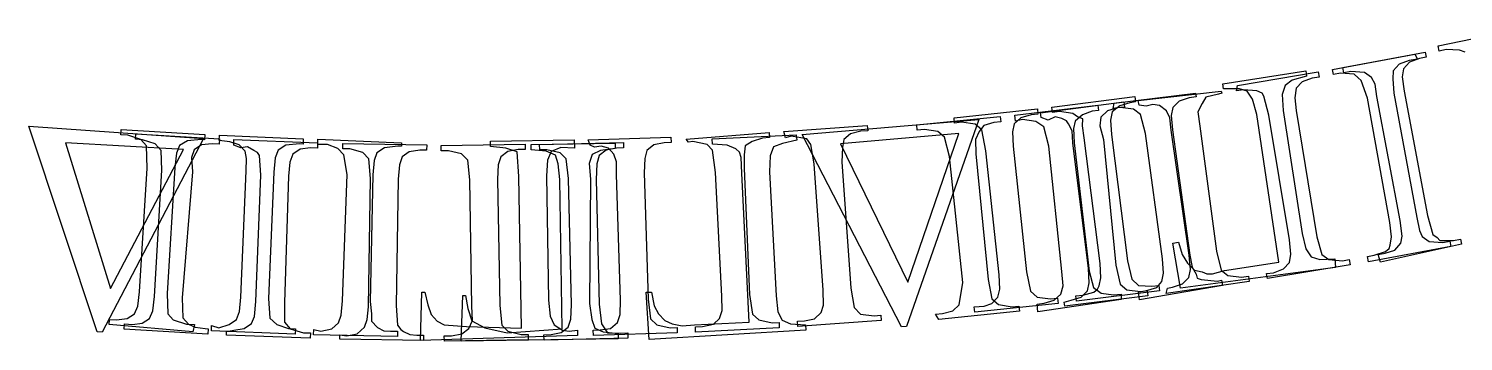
# Model space of a CAD drawing. Header units: millimetres. Extents: x -330 to 330, y -330 to 331.
# Drawn here: x -28.1 to 64.4, y -330 to -309.8 of the extents above; entities that cross this region are included whole.
import ezdxf

# ---------------------------------------------------------------- set-up
doc = ezdxf.new("R2010")
doc.units = ezdxf.units.MM
for name, color, linetype in [('Layer 1', 7, 'Continuous'), ('Layer 1 (2)', 7, 'Continuous'), ('Layer 1 (3)', 7, 'Continuous')]:
    doc.layers.add(name, color=color, linetype=linetype)

msp = doc.modelspace()

# ---------------------------------------------------------------- linework, layer by layer
at = {"layer": 'Layer 1'}
for p, q in [((55.953, -312.4315, -90), (61.266, -311.4433, -90)), ((61.266, -311.4433, -90), (61.421, -311.7817, -90)), ((49.827, -313.4758, -90), (55.024, -312.5945, -90)), ((55.024, -312.5945, -90), (55.08, -312.9339, -90)), ((56.015, -312.7699, -90), (55.953, -312.4315, -90)), ((56.463, -312.6866, -90), (56.015, -312.7699, -90)), ((57.336, -312.7511, -90), (56.463, -312.6866, -90)), ((59.857, -312.5188, -90), (59.840625, -313.0479, -90)), ((60.247125, -312.098525, -90), (59.857, -312.5188, -90)), ((60.89, -311.8632, -90), (60.247125, -312.098525, -90)), ((61.421, -311.7817, -90), (60.89, -311.8632, -90)), ((49.748, -313.8153, -90), (49.827, -313.4758, -90)), ((53.992375, -313.229212, -90), (53.594, -313.6414, -90)), ((54.639, -313.0067, -90), (53.992375, -313.229212, -90)), ((55.08, -312.9339, -90), (54.639, -313.0067, -90)), ((57.61225, -312.974363, -90), (57.336, -312.7511, -90)), ((57.794, -313.1395, -90), (57.61225, -312.974363, -90)), ((58.196, -314.2947, -90), (57.794, -313.1395, -90)), ((59.840625, -313.0479, -90), (59.9, -313.9679, -90)), ((37.121, -315.2271, -90), (42.484, -314.5191, -90)), ((42.484, -314.5191, -90), (42.526, -314.8606, -90)), ((43.422, -314.436, -90), (48.77, -313.8327, -90)), ((43.471, -314.7336, -90), (43.422, -314.436, -90)), ((47.780875, -314.23255, -90), (47.539, -314.6368, -90)), ((48.592, -314.023, -90), (47.780875, -314.23255, -90)), ((48.819, -313.9589, -90), (48.592, -314.023, -90)), ((48.77, -313.8327, -90), (48.819, -313.9589, -90)), ((50.198, -313.7409, -90), (49.748, -313.8153, -90)), ((51.069, -313.8232, -90), (50.198, -313.7409, -90)), ((51.406625, -313.964213, -90), (51.069, -313.8232, -90)), ((51.52, -314.1542, -90), (51.406625, -313.964213, -90)), ((51.845, -315.3824, -90), (51.52, -314.1542, -90)), ((53.594, -313.6414, -90), (53.51125, -314.25735, -90)), ((53.51125, -314.25735, -90), (53.607, -315.0914, -90)), ((59.634, -322.30547, -90), (58.196, -314.2947, -90)), ((59.9, -313.9679, -90), (61.389, -321.97898, -90)), ((37.163, -315.5282, -90), (37.121, -315.2271, -90)), ((41.428, -315.112125, -90), (41.013, -315.5083, -90)), ((42.083, -314.9159, -90), (41.428, -315.112125, -90)), ((42.526, -314.8606, -90), (42.083, -314.9159, -90)), ((43.922, -314.8064, -90), (43.471, -314.7336, -90)), ((44.36075, -314.6981, -90), (43.922, -314.8064, -90)), ((44.792, -314.768, -90), (44.36075, -314.6981, -90)), ((45.236, -315.1078, -90), (44.792, -314.768, -90)), ((45.4615, -315.559675, -90), (45.236, -315.1078, -90)), ((47.539, -314.6368, -90), (47.264125, -315.162475, -90)), ((47.264125, -315.162475, -90), (47.383, -316.0864, -90)), ((53.174, -323.42175, -90), (51.845, -315.3824, -90)), ((53.607, -315.0914, -90), (54.936, -323.22807, -90)), ((21.75, -316.6288, -90), (33.132, -315.6732, -90)), ((33.132, -315.6732, -90), (28.475, -329.006565, -90)), ((37.615, -315.698, -90), (37.163, -315.5282, -90)), ((38.053875, -315.501688, -90), (37.615, -315.698, -90)), ((38.483, -315.5888, -90), (38.053875, -315.501688, -90)), ((38.787, -315.740613, -90), (38.483, -315.5888, -90)), ((38.92, -315.9375, -90), (38.787, -315.740613, -90)), ((39.1495, -316.392363, -90), (38.92, -315.9375, -90)), ((39.196, -317.1779, -90), (39.1495, -316.392363, -90)), ((41.013, -315.5083, -90), (40.93575, -316.073037, -90)), ((40.93575, -316.073037, -90), (41.178, -316.9572, -90)), ((45.537, -316.3426, -90), (45.4615, -315.559675, -90)), ((46.704, -324.40679, -90), (45.537, -316.3426, -90)), ((47.383, -316.0864, -90), (48.472, -324.15067, -90)), ((-21.253, -316.9418, -90), (-21.233, -316.5982, -90)), ((-20.798, -316.968, -90), (-21.253, -316.9418, -90)), ((-21.233, -316.5982, -90), (-15.838, -316.9119, -90)), ((-19.966, -317.2403, -90), (-20.798, -316.968, -90)), ((-19.599, -317.6623, -90), (-19.966, -317.2403, -90)), ((-16.98325, -317.304225, -90), (-17.463, -317.6189, -90)), ((-16.304, -317.2297, -90), (-16.98325, -317.304225, -90)), ((-15.858, -317.2556, -90), (-16.304, -317.2297, -90)), ((-15.838, -316.9119, -90), (-15.858, -317.2556, -90)), ((-14.911, -317.3252, -90), (-14.898, -316.9575, -90)), ((-14.898, -316.9575, -90), (-9.497, -317.1646, -90)), ((-9.497, -317.1646, -90), (-9.511, -317.5086, -90)), ((4.268, -317.2739, -90), (9.681, -317.1861, -90)), ((4.274, -317.6179, -90), (4.268, -317.2739, -90)), ((9.681, -317.1861, -90), (9.686, -317.5303, -90)), ((28.16, -329.033023, -90), (21.75, -316.6288, -90)), ((31.845, -316.5664, -90), (24.21, -317.2289, -90)), ((24.21, -317.2289, -90), (28.568, -326.14192, -90)), ((28.568, -326.14192, -90), (31.845, -316.5664, -90)), ((40.202, -325.26377, -90), (39.196, -317.1779, -90)), ((41.178, -316.9572, -90), (41.975, -325.04338, -90)), ((-19.552, -318.932, -90), (-19.599, -317.6623, -90)), ((-17.463, -317.6189, -90), (-17.63325, -318.1151, -90)), ((-17.63325, -318.1151, -90), (-17.559, -319.0358, -90)), ((-14.456, -317.4972, -90), (-14.911, -317.3252, -90)), ((-14.023125, -317.425762, -90), (-14.456, -317.4972, -90)), ((-13.618, -317.6718, -90), (-14.023125, -317.425762, -90)), ((-13.37875, -317.79205, -90), (-13.618, -317.6718, -90)), ((-13.243, -317.9891, -90), (-13.37875, -317.79205, -90)), ((-13.171, -319.2577, -90), (-13.243, -317.9891, -90)), ((-11.108, -317.9033, -90), (-11.295, -318.415075, -90)), ((-10.634875, -317.579375, -90), (-11.108, -317.9033, -90)), ((-9.957, -317.4914, -90), (-10.634875, -317.579375, -90)), ((-9.511, -317.5086, -90), (-9.957, -317.4914, -90)), ((5.23575, -317.714063, -90), (4.274, -317.6179, -90)), ((5.83, -317.966, -90), (5.23575, -317.714063, -90)), ((6.021375, -318.52475, -90), (5.83, -317.966, -90)), ((8.195, -317.9266, -90), (8.017, -318.4932, -90)), ((8.75225, -317.671712, -90), (8.195, -317.9266, -90)), ((9.686, -317.5303, -90), (8.75225, -317.671712, -90)), ((-20.025, -327.06664, -90), (-19.552, -318.932, -90)), ((-17.559, -319.0358, -90), (-18.242, -327.17036, -90)), ((-11.295, -318.415075, -90), (-11.386, -319.3263, -90)), ((6.11, -319.5419, -90), (6.021375, -318.52475, -90)), ((8.017, -318.4932, -90), (8.1, -319.5128, -90)), ((-13.483, -327.40002, -90), (-13.171, -319.2577, -90)), ((-11.386, -319.3263, -90), (-11.63, -327.46854, -90)), ((6.266, -329.16796, -90), (6.11, -319.5419, -90)), ((8.1, -319.5128, -90), (8.025, -327.52993, -90)), ((59.74575, -323.226019, -90), (59.634, -322.30547, -90)), ((61.389, -321.97898, -90), (61.5645, -322.810626, -90)), ((61.5645, -322.810626, -90), (61.74, -323.20056, -90)), ((53.2675, -324.344315, -90), (53.174, -323.42175, -90)), ((54.936, -323.22807, -90), (55.262, -324.3589, -90)), ((59.597297, -323.989453, -90), (59.667, -323.75644, -90)), ((59.667, -323.75644, -90), (59.74575, -323.226019, -90)), ((61.74, -323.20056, -90), (62.188, -323.52414, -90)), ((62.188, -323.52414, -90), (63.07, -323.58711, -90)), ((63.07, -323.58711, -90), (63.509, -323.50562, -90)), ((63.509, -323.50562, -90), (63.572, -323.84376, -90)), ((46.77975, -325.330909, -90), (46.704, -324.40679, -90)), ((48.472, -324.15067, -90), (48.773, -325.38522, -90)), ((53.178, -324.87298, -90), (53.2675, -324.344315, -90)), ((55.262, -324.3589, -90), (55.703, -324.69148, -90)), ((55.703, -324.69148, -90), (56.584, -324.77191, -90)), ((56.584, -324.77191, -90), (57.024, -324.69915, -90)), ((57.024, -324.69915, -90), (57.081, -325.03888, -90)), ((58.196, -324.49357, -90), (58.644, -324.41023, -90)), ((58.258, -324.83197, -90), (58.196, -324.49357, -90)), ((63.572, -323.84376, -90), (58.258, -324.83197, -90)), ((58.644, -324.41023, -90), (59.362125, -324.176106, -90)), ((59.362125, -324.176106, -90), (59.597297, -323.989453, -90)), ((40.259125, -326.189286, -90), (40.202, -325.26377, -90)), ((41.975, -325.04338, -90), (42.251, -326.28374, -90)), ((46.68, -325.85776, -90), (46.77975, -325.330909, -90)), ((48.773, -325.38522, -90), (49.208, -325.72653, -90)), ((51.692, -325.58048, -90), (52.142, -325.55376, -90)), ((51.749, -325.91994, -90), (51.692, -325.58048, -90)), ((57.081, -325.03888, -90), (51.749, -325.91994, -90)), ((52.142, -325.55376, -90), (52.781875, -325.29086, -90)), ((52.781875, -325.29086, -90), (53.178, -324.87298, -90)), ((40.149, -326.71395, -90), (40.259125, -326.189286, -90)), ((42.251, -326.28374, -90), (42.679, -326.63352, -90)), ((50.578, -326.10144, -90), (45.229, -326.87588, -90)), ((45.229, -326.87588, -90), (45.311, -326.53536, -90)), ((45.311, -326.53536, -90), (45.631, -326.47001, -90)), ((45.631, -326.47001, -90), (46.275125, -326.261516, -90)), ((46.275125, -326.261516, -90), (46.68, -325.85776, -90)), ((49.208, -325.72653, -90), (50.086, -325.82469, -90)), ((50.086, -325.82469, -90), (50.528, -325.76093, -90)), ((50.528, -325.76093, -90), (50.578, -326.10144, -90)), ((-20.13675, -327.987259, -90), (-20.025, -327.06664, -90)), ((-18.242, -327.17036, -90), (-18.195, -328.44036, -90)), ((-13.57675, -328.353803, -90), (-13.483, -327.40002, -90)), ((-11.63, -327.46854, -90), (-11.626, -328.73722, -90)), ((-0.234, -329.961709, -90), (-0.144, -327.01425, -90)), ((-0.144, -327.01425, -90), (0.035, -327.00817, -90)), ((0.035, -327.00817, -90), (0.17775, -327.837144, -90)), ((38.636, -327.44023, -90), (39.088, -327.3053, -90)), ((38.678, -327.70323, -90), (38.636, -327.44023, -90)), ((44.041, -327.03569, -90), (38.678, -327.70323, -90)), ((39.088, -327.3053, -90), (39.73625, -327.109836, -90)), ((39.73625, -327.109836, -90), (40.149, -326.71395, -90)), ((42.679, -326.63352, -90), (43.556, -326.74941, -90)), ((43.556, -326.74941, -90), (43.999, -326.69437, -90)), ((43.999, -326.69437, -90), (44.041, -327.03569, -90)), ((-20.34, -328.48322, -90), (-20.13675, -327.987259, -90)), ((-13.771, -328.82241, -90), (-13.57675, -328.353803, -90)), ((0.17775, -327.837144, -90), (0.439, -328.64409, -90)), ((8.025, -327.52993, -90), (8.18675, -328.547052, -90)), ((-21.965, -329.189921, -90), (-21.945, -328.84649, -90)), ((-16.57, -329.503981, -90), (-21.965, -329.189921, -90)), ((-21.945, -328.84649, -90), (-21.438, -328.87295, -90)), ((-21.438, -328.87295, -90), (-20.810625, -328.797841, -90)), ((-20.810625, -328.797841, -90), (-20.34, -328.48322, -90)), ((-18.195, -328.44036, -90), (-17.837, -328.86184, -90)), ((-17.837, -328.86184, -90), (-17.39975, -329.053264, -90)), ((-17.39975, -329.053264, -90), (-16.76, -329.134358, -90)), ((-16.76, -329.134358, -90), (-16.55, -329.160287, -90)), ((-16.55, -329.160287, -90), (-16.57, -329.503981, -90)), ((-15.381, -329.561131, -90), (-15.368, -329.329356, -90)), ((-15.368, -329.329356, -90), (-14.913, -329.2349, -90)), ((-14.913, -329.2349, -90), (-14.241875, -329.146528, -90)), ((-14.241875, -329.146528, -90), (-13.771, -328.82241, -90)), ((-11.626, -328.73722, -90), (-11.261, -329.151556, -90)), ((-11.261, -329.151556, -90), (-10.414, -329.407408, -90)), ((0.439, -328.64409, -90), (1.292, -329.10446, -90)), ((1.292, -329.10446, -90), (2.731, -329.406085, -90)), ((2.731, -329.406085, -90), (6.266, -329.16796, -90)), ((8.18675, -328.547052, -90), (8.377, -329.105783, -90)), ((8.377, -329.105783, -90), (8.91775, -329.357402, -90)), ((28.475, -329.006565, -90), (28.16, -329.033023, -90)), ((-9.981, -329.768564, -90), (-15.381, -329.561131, -90)), ((-10.414, -329.407408, -90), (-9.968, -329.424606, -90)), ((-9.968, -329.424606, -90), (-9.981, -329.768564, -90)), ((9.885, -329.797668, -90), (-0.234, -329.961709, -90)), ((8.91775, -329.357402, -90), (9.88, -329.453445, -90)), ((9.88, -329.453445, -90), (9.885, -329.797668, -90))]:
    msp.add_line(p, q, dxfattribs=at)
at = {"layer": 'Layer 1 (2)'}
for p, q in [((62.755, -310.9149), (68.045, -309.8105)), ((62.825, -311.2517), (62.755, -310.9149)), ((63.271, -311.1586), (62.825, -311.2517)), ((64.146, -311.2041), (63.271, -311.1586)), ((64.505875, -311.33355), (64.146, -311.2041)), ((48.873, -313.3565), (54.223, -312.5289)), ((54.223, -312.5289), (54.275, -312.8691)), ((48.925, -313.6965), (48.873, -313.3565)), ((52.905, -313.4658), (52.7035, -314.059137)), ((53.35, -313.1262), (52.905, -313.4658)), ((54.275, -312.8691), (53.35, -313.1262)), ((37.843, -314.867), (43.205, -314.1875)), ((43.248, -314.5288), (42.874, -314.5852)), ((43.205, -314.1875), (43.248, -314.5288)), ((49.94675, -313.688025), (48.925, -313.6965)), ((50.448, -313.8375), (49.94675, -313.688025)), ((50.78075, -314.356787), (50.448, -313.8375)), ((51.076, -315.3512), (50.78075, -314.356787)), ((52.7035, -314.059137), (52.772, -315.0781)), ((31.54, -315.548), (36.914, -314.9755)), ((36.507, -315.3649), (35.8485, -315.549637)), ((36.951, -315.3176), (36.507, -315.3649)), ((36.914, -314.9755), (36.951, -315.3176)), ((37.887, -315.2086), (37.843, -314.867)), ((38.339, -315.1511), (37.887, -315.2086)), ((39.207, -315.2662), (38.339, -315.1511)), ((39.499, -315.488913), (39.207, -315.2662)), ((41.736, -315.18), (41.634125, -315.70385)), ((42.225875, -314.782888), (41.736, -315.18)), ((42.874, -314.5852), (42.225875, -314.782888)), ((52.479, -324.86531), (51.076, -315.3512)), ((52.772, -315.0781), (53.998, -323.00212)), ((-22.187, -316.6431), (-22.166, -316.2997)), ((-22.166, -316.2997), (-16.771, -316.6294)), ((20.557, -316.4331), (25.948, -316.0462)), ((25.972, -316.3897), (25.527, -316.4217)), ((25.948, -316.0462), (25.972, -316.3897)), ((31.577, -315.8904), (31.54, -315.548)), ((32.03, -315.842), (31.577, -315.8904)), ((32.895, -315.9743), (32.03, -315.842)), ((33.326, -316.3304), (32.895, -315.9743)), ((33.581, -317.6877), (33.326, -316.3304)), ((35.427, -315.9383), (35.314, -316.4601)), ((35.8485, -315.549637), (35.427, -315.9383)), ((39.842, -315.6139), (39.499, -315.488913)), ((39.818125, -316.068538), (39.842, -315.6139)), ((39.924, -316.8537), (39.818125, -316.068538)), ((41.634125, -315.70385), (41.695, -316.6291)), ((-21.732, -316.6709), (-22.187, -316.6431)), ((-20.9, -316.9455), (-21.732, -316.6709)), ((-20.535, -317.3686), (-20.9, -316.9455)), ((-17.890125, -317.04585), (-18.398, -317.3313)), ((-17.014, -316.9455), (-17.890125, -317.04585)), ((-16.792, -316.9728), (-17.014, -316.9455)), ((-16.771, -316.6294), (-16.792, -316.9728)), ((-15.842, -317.0215), (-15.828, -316.6778)), ((-15.167, -317.095), (-15.842, -317.0215)), ((-15.828, -316.6778), (-10.428, -316.9006)), ((-14.55, -317.2985), (-15.167, -317.095)), ((-14.176, -317.7142), (-14.55, -317.2985)), ((-11.53925, -317.312125), (-12.041, -317.6348)), ((-10.667, -317.226), (-11.53925, -317.312125)), ((-10.442, -317.2445), (-10.667, -317.226)), ((-10.428, -316.9006), (-10.442, -317.2445)), ((-9.496, -317.2742), (-9.488, -316.9302)), ((-8.852, -317.284), (-9.496, -317.2742)), ((-9.488, -316.9302), (-4.085, -317.1585)), ((-8.199, -317.5255), (-8.852, -317.284)), ((-4.085, -317.1585), (-4.093, -317.3908)), ((1.641, -317.0636), (7.054, -316.9757)), ((1.647, -317.4075), (1.641, -317.0636)), ((7.054, -316.9757), (7.059, -317.5104)), ((7.957, -316.9839), (13.282, -316.8103)), ((8.068, -317.3281), (7.957, -316.9839)), ((12.17725, -317.30425), (11.728, -317.6607)), ((12.847, -317.1689), (12.17725, -317.30425)), ((13.294, -317.1543), (12.847, -317.1689)), ((13.282, -316.8103), (13.294, -317.1543)), ((14.275, -316.9284), (19.62, -316.491)), ((14.408, -317.1149), (14.275, -316.9284)), ((14.696, -317.0911), (14.408, -317.1149)), ((15.622, -317.2702), (14.696, -317.0911)), ((15.964, -317.6493), (15.622, -317.2702)), ((18.5245, -317.080625), (18.082, -317.3718)), ((19.192, -316.8577), (18.5245, -317.080625)), ((19.638, -316.8347), (19.192, -316.8577)), ((19.62, -316.491), (19.638, -316.8347)), ((20.668, -316.8384), (20.557, -316.4331)), ((21.037, -316.7439), (20.668, -316.8384)), ((22.054, -316.9059), (21.037, -316.7439)), ((22.315, -317.2768), (22.054, -316.9059)), ((22.526, -318.5299), (22.315, -317.2768)), ((24.428, -316.9575), (24.3545, -317.474975)), ((24.862375, -316.5834), (24.428, -316.9575)), ((25.527, -316.4217), (24.862375, -316.5834)), ((35.314, -316.4601), (35.357, -317.3863)), ((40.974, -324.93728), (39.924, -316.8537)), ((41.695, -316.6291), (42.72, -324.7653)), ((-20.491, -318.791), (-20.535, -317.3686)), ((-18.596625, -317.826988), (-18.709, -318.7474)), ((-18.398, -317.3313), (-18.596625, -317.826988)), ((-14.0815, -318.187213), (-14.176, -317.7142)), ((-14.107, -318.9831), (-14.0815, -318.187213)), ((-12.22925, -318.134287), (-12.323, -319.0567)), ((-12.041, -317.6348), (-12.22925, -318.134287)), ((-7.817, -317.9338), (-8.199, -317.5255)), ((-7.59, -319.2011), (-7.817, -317.9338)), ((-5.683, -317.8123), (-5.86175, -318.315587)), ((-5.188875, -317.480512), (-5.683, -317.8123)), ((-4.325, -317.3813), (-5.188875, -317.480512)), ((-4.093, -317.3908), (-4.325, -317.3813)), ((2.629875, -317.503675), (1.647, -317.4075)), ((3.372, -317.7554), (2.629875, -317.503675)), ((3.483, -319.3313), (3.372, -317.7554)), ((5.568, -317.716), (5.33325, -318.282637)), ((6.188625, -317.470738), (5.568, -317.716)), ((7.059, -317.5104), (6.188625, -317.470738)), ((8.348, -317.4443), (8.068, -317.3281)), ((8.790125, -317.3885), (8.348, -317.4443)), ((9.248, -317.5094), (8.790125, -317.3885)), ((9.604, -317.8965), (9.248, -317.5094)), ((9.778375, -318.389475), (9.604, -317.8965)), ((11.606, -318.172763), (11.55, -319.0998)), ((11.728, -317.6607), (11.606, -318.172763)), ((16.15, -319.0873), (15.964, -317.6493)), ((18.0085, -317.93495), (17.998, -318.814)), ((18.082, -317.3718), (18.0085, -317.93495)), ((24.3545, -317.474975), (24.308, -318.4021)), ((34.444, -325.67811), (33.581, -317.6877)), ((35.357, -317.3863), (36.22, -325.48893)), ((-20.988, -326.7719), (-20.491, -318.791)), ((-18.709, -318.7474), (-19.206, -326.88064)), ((-14.443, -327.12459), (-14.107, -318.9831)), ((-12.323, -319.0567), (-12.659, -327.19814)), ((-5.86175, -318.315587), (-5.937, -319.2397)), ((5.33325, -318.282637), (5.268, -319.3025)), ((9.766, -319.2117), (9.778375, -318.389475)), ((11.55, -319.0998), (11.812, -327.24365)), ((16.573, -327.04389), (16.15, -319.0873)), ((17.998, -318.814), (18.356, -326.95128)), ((23.11, -326.65733), (22.526, -318.5299)), ((24.308, -318.4021), (24.891, -326.52954)), ((-7.899, -327.34763), (-7.59, -319.2011)), ((-5.937, -319.2397), (-6.113, -327.38626)), ((3.639, -329.109752), (3.483, -319.3313)), ((5.268, -319.3025), (5.398, -327.31958)), ((10.027, -327.30106), (9.766, -319.2117)), ((45.653, -323.63368), (46.011, -323.57838)), ((46.149, -326.54065), (45.653, -323.63368)), ((46.011, -323.57838), (46.24675, -324.356054)), ((53.998, -323.00212), (54.234125, -323.996089)), ((46.24675, -324.356054), (46.607, -324.93569)), ((54.234125, -323.996089), (54.561, -324.515)), ((54.561, -324.515), (55.131875, -324.690224)), ((55.131875, -324.690224), (56.098, -324.65391)), ((56.098, -324.65391), (56.15, -325.19392)), ((36.22, -325.48893), (36.474, -326.73406)), ((41.01025, -325.862821), (40.974, -324.93728)), ((42.72, -324.7653), (42.999, -325.95248)), ((56.15, -325.19392), (46.149, -326.54065)), ((46.607, -324.93569), (47.0525, -325.378703)), ((47.0525, -325.378703), (47.543, -325.48258)), ((47.543, -325.48258), (47.842438, -325.609596)), ((47.842438, -325.609596), (48.2045, -325.604724)), ((48.2045, -325.604724), (48.986, -325.40559)), ((48.986, -325.40559), (52.479, -324.86531)), ((24.891, -326.52954), (25.102, -327.7826)), ((34.484375, -326.60448), (34.444, -325.67811)), ((40.801703, -326.611014), (40.898, -326.38772)), ((40.898, -326.38772), (41.01025, -325.862821)), ((42.999, -325.95248), (43.428, -326.36338)), ((43.428, -326.36338), (44.305, -326.41524)), ((44.305, -326.41524), (44.748, -326.35915)), ((44.748, -326.35915), (44.791, -326.70046)), ((-21.103, -327.691985), (-20.988, -326.7719)), ((-19.206, -326.88064), (-19.162, -328.18636)), ((-14.539875, -328.046721), (-14.443, -327.12459)), ((-12.659, -327.19814), (-12.59, -328.46708)), ((-7.976875, -328.271653), (-7.899, -327.34763)), ((-6.113, -327.38626), (-6.021875, -328.181961)), ((-2.861, -329.906147), (-2.769, -326.80365)), ((-2.769, -326.80365), (-2.592, -326.79783)), ((-2.592, -326.79783), (-2.38575, -327.600471)), ((5.398, -327.31958), (5.49625, -328.349108)), ((10.009, -328.227995), (10.027, -327.30106)), ((11.812, -327.24365), (11.974, -328.50412)), ((16.590375, -327.971116), (16.573, -327.04389)), ((18.356, -326.95128), (18.543, -328.20832)), ((23.118125, -327.623918), (23.11, -326.65733)), ((33.983, -327.515473), (34.365, -327.12723)), ((34.365, -327.12723), (34.484375, -326.60448)), ((36.474, -326.73406), (36.896, -327.11744)), ((36.896, -327.11744), (37.77, -327.22248)), ((37.77, -327.22248), (38.214, -327.17512)), ((38.214, -327.17512), (38.251, -327.51749)), ((39.386, -327.0386), (39.838, -326.98145)), ((39.43, -327.38017), (39.386, -327.0386)), ((44.791, -326.70046), (39.43, -327.38017)), ((39.838, -326.98145), (40.557375, -326.784399)), ((40.557375, -326.784399), (40.801703, -326.611014)), ((-21.785625, -328.500617), (-21.308, -328.18742)), ((-21.308, -328.18742), (-21.103, -327.691985)), ((-19.162, -328.18636), (-18.806, -328.57318)), ((-14.735, -328.54619), (-14.539875, -328.046721)), ((-8.162, -328.77479), (-7.976875, -328.271653)), ((-6.021875, -328.181961), (-6.02, -328.65361)), ((-2.38575, -327.600471), (-2.187, -328.22393)), ((-2.187, -328.22393), (-1.79775, -328.658306)), ((5.49625, -328.349108), (5.749, -328.89544)), ((9.841, -328.74039), (10.009, -328.227995)), ((16.415, -328.48639), (16.590375, -327.971116)), ((18.543, -328.20832), (18.944, -328.58799)), ((22.547875, -328.514934), (22.98, -328.10275)), ((22.98, -328.10275), (23.118125, -327.623918)), ((25.102, -327.7826), (25.511, -328.2234)), ((25.511, -328.2234), (26.381, -328.31574)), ((26.381, -328.31574), (26.826, -328.28372)), ((26.826, -328.28372), (26.851, -328.62715)), ((32.841, -327.74794), (33.487, -327.69952)), ((32.877, -328.09005), (32.841, -327.74794)), ((38.251, -327.51749), (32.877, -328.09005)), ((33.487, -327.69952), (33.983, -327.515473)), ((-22.935, -328.88935), (-22.914, -328.54593)), ((-17.541, -329.345231), (-22.935, -328.88935)), ((-22.914, -328.54593), (-22.459, -328.57371)), ((-22.459, -328.57371), (-21.785625, -328.500617)), ((-18.806, -328.57318), (-17.965, -328.84834)), ((-17.965, -328.84834), (-17.448, -328.8756)), ((-17.448, -328.8756), (-17.541, -329.345231)), ((-16.348, -329.280144), (-16.334, -328.93619)), ((-10.948, -329.502922), (-16.348, -329.280144)), ((-16.334, -328.93619), (-15.878, -329.08594)), ((-15.878, -329.08594), (-15.20675, -328.885121)), ((-15.20675, -328.885121), (-14.735, -328.54619)), ((-12.59, -328.46708), (-12.135, -328.88248)), ((-12.135, -328.88248), (-11.38, -329.140708)), ((-11.38, -329.140708), (-10.934, -329.159229)), ((-10.934, -329.159229), (-10.948, -329.502922)), ((-9.76, -329.540493), (-9.753, -329.196271)), ((-9.753, -329.196271), (-9.297, -329.310835)), ((-9.297, -329.310835), (-8.581, -329.160684)), ((-8.581, -329.160684), (-8.162, -328.77479)), ((-6.02, -328.65361), (-5.647, -329.061598)), ((-5.647, -329.061598), (-5.232, -329.276439)), ((-5.232, -329.276439), (-4.796, -329.303162)), ((-4.796, -329.303162), (-4.35, -329.312952)), ((-4.35, -329.312952), (-4.357, -329.65691)), ((-1.79775, -328.658306), (-1.335, -328.89385)), ((-1.335, -328.89385), (0.104, -329.014767)), ((0.104, -329.014767), (3.639, -329.109752)), ((5.749, -328.89544), (6.290625, -329.234569)), ((6.290625, -329.234569), (6.719172, -329.312977)), ((6.719172, -329.312977), (7.253, -329.243102)), ((7.253, -329.243102), (7.258, -329.587324)), ((8.275, -329.246806), (8.731, -329.231989)), ((8.286, -329.590764), (8.275, -329.246806)), ((8.731, -329.231989), (9.394, -329.13244)), ((9.394, -329.13244), (9.841, -328.74039)), ((11.974, -328.50412), (12.368, -328.89174)), ((12.368, -328.89174), (13.23, -329.087527)), ((13.23, -329.087527), (13.677, -329.072975)), ((13.677, -329.072975), (13.688, -329.416933)), ((14.859, -329.023498), (15.314, -328.99995)), ((14.877, -329.367191), (14.859, -329.023498)), ((20.274, -329.087263), (14.877, -329.367191)), ((15.314, -328.99995), (16.037375, -328.851519)), ((16.037375, -328.851519), (16.415, -328.48639)), ((18.944, -328.58799), (19.81, -328.76659)), ((19.81, -328.76659), (20.256, -328.74357)), ((20.256, -328.74357), (20.274, -329.087263)), ((21.436, -328.67081), (21.89, -328.638)), ((21.46, -329.013973), (21.436, -328.67081)), ((26.851, -328.62715), (21.46, -329.013973)), ((21.89, -328.638), (22.547875, -328.514934)), ((-4.357, -329.65691), (-9.76, -329.540493)), ((7.258, -329.587324), (-2.861, -329.906147)), ((13.688, -329.416933), (8.286, -329.590764))]:
    msp.add_line(p, q, dxfattribs=at)
at = {"layer": 'Layer 1 (3)'}
for p, q in [((56.616, -312.313, -140), (61.927, -311.3136, -140)), ((61.552, -311.7343, -140), (60.910125, -311.971162, -140)), ((61.991, -311.6518, -140), (61.552, -311.7343, -140)), ((61.927, -311.3136, -140), (61.991, -311.6518, -140)), ((56.68, -312.6514, -140), (56.616, -312.313, -140)), ((57.127, -312.567, -140), (56.68, -312.6514, -140)), ((58, -312.6299, -140), (57.127, -312.567, -140)), ((58.458, -312.9506, -140), (58, -312.6299, -140)), ((60.521, -312.3923, -140), (60.44975, -312.921412, -140)), ((60.910125, -311.971162, -140), (60.521, -312.3923, -140)), ((58.70425, -313.39555, -140), (58.458, -312.9506, -140)), ((58.811, -314.1717, -140), (58.70425, -313.39555, -140)), ((60.44975, -312.921412, -140), (60.566, -313.8412, -140)), ((41.861, -314.6159, -140), (47.104, -313.965, -140)), ((46.057, -314.478175, -140), (45.648, -314.8802, -140)), ((46.709, -314.2722, -140), (46.057, -314.478175, -140)), ((47.151, -314.2106, -140), (46.709, -314.2722, -140)), ((47.104, -313.965, -140), (47.151, -314.2106, -140)), ((60.318, -322.17927, -140), (58.811, -314.1717, -140)), ((60.566, -313.8412, -140), (62.073, -321.84907, -140)), ((35.456, -315.3747, -140), (40.822, -314.7358, -140)), ((35.497, -315.7642, -140), (35.456, -315.3747, -140)), ((39.819125, -315.362738, -140), (39.347, -315.7695, -140)), ((40.451, -315.1302, -140), (39.819125, -315.362738, -140)), ((40.863, -315.0773, -140), (40.451, -315.1302, -140)), ((40.822, -314.7358, -140), (40.863, -315.0773, -140)), ((41.799, -314.9567, -140), (41.861, -314.6159, -140)), ((42.25, -314.8937, -140), (41.799, -314.9567, -140)), ((43.119, -314.998, -140), (42.25, -314.8937, -140)), ((43.562, -315.3401, -140), (43.119, -314.998, -140)), ((43.882, -316.5765, -140), (43.562, -315.3401, -140)), ((45.648, -314.8802, -140), (45.552125, -315.405513, -140)), ((45.552125, -315.405513, -140), (45.625, -316.3299, -140)), ((-23.716, -329.347348, -140), (-28.132, -316.1018, -140)), ((-28.132, -316.1018, -140), (-16.85, -316.8987, -140)), ((29.139, -316.0089, -140), (34.517, -315.4771, -140)), ((29.173, -316.3516, -140), (29.139, -316.0089, -140)), ((29.627, -316.3066, -140), (29.173, -316.3516, -140)), ((30.491, -316.4455, -140), (29.627, -316.3066, -140)), ((33.4635, -316.0432, -140), (33.153, -316.4288, -140)), ((34.107, -315.8634, -140), (33.4635, -316.0432, -140)), ((34.551, -315.8195, -140), (34.107, -315.8634, -140)), ((34.517, -315.4771, -140), (34.551, -315.8195, -140)), ((35.949, -315.6626, -140), (35.497, -315.7642, -140)), ((36.816, -315.7843, -140), (35.949, -315.6626, -140)), ((37.342, -316.1351, -140), (36.816, -315.7843, -140)), ((37.657, -317.3771, -140), (37.342, -316.1351, -140)), ((39.347, -315.7695, -140), (39.24025, -316.24675, -140)), ((39.24025, -316.24675, -140), (39.294, -317.1659, -140)), ((45.625, -316.3299, -140), (46.75, -324.40017, -140)), ((-18.149, -317.5996, -140), (-25.759, -317.1638, -140)), ((-25.759, -317.1638, -140), (-22.865, -326.55414, -140)), ((-16.85, -316.8987, -140), (-23.4, -329.369837, -140)), ((-7.872, -317.5536, -140), (-7.866, -317.2096, -140)), ((-7.866, -317.2096, -140), (-2.463, -317.2988, -140)), ((-2.463, -317.2988, -140), (-2.469, -317.643, -140)), ((-1.528, -317.3411, -140), (3.876, -317.2535, -140)), ((3.876, -317.2535, -140), (3.881, -317.5975, -140)), ((4.818, -317.2771, -140), (10.221, -317.1548, -140)), ((4.826, -317.621, -140), (4.818, -317.2771, -140)), ((10.221, -317.1548, -140), (10.229, -317.4988, -140)), ((15.946, -316.9151, -140), (21.353, -316.6468, -140)), ((15.963, -317.2588, -140), (15.946, -316.9151, -140)), ((16.92, -317.323075, -140), (15.963, -317.2588, -140)), ((17.463, -317.557, -140), (16.92, -317.323075, -140)), ((20.48375, -317.21555, -140), (19.893, -317.4364, -140)), ((21.406, -316.9905, -140), (20.48375, -317.21555, -140)), ((21.353, -316.6468, -140), (21.406, -316.9905, -140)), ((30.919, -316.8051, -140), (30.491, -316.4455, -140)), ((31.238, -318.052, -140), (30.919, -316.8051, -140)), ((33.153, -316.4288, -140), (32.922125, -316.94965, -140)), ((32.922125, -316.94965, -140), (32.941, -317.8764, -140)), ((39.294, -317.1659, -140), (40.258, -325.44263, -140)), ((44.981, -324.64677, -140), (43.882, -316.5765, -140)), ((-22.865, -326.55414, -140), (-18.149, -317.5996, -140)), ((-7.416, -317.5612, -140), (-7.872, -317.5536, -140)), ((-6.574, -317.7983, -140), (-7.416, -317.5612, -140)), ((-6.19, -318.2047, -140), (-6.574, -317.7983, -140)), ((-6.09, -319.4715, -140), (-6.19, -318.2047, -140)), ((-4.057, -318.0727, -140), (-4.2105, -318.576687, -140)), ((-3.591375, -317.738425, -140), (-4.057, -318.0727, -140)), ((-2.915, -317.6356, -140), (-3.591375, -317.738425, -140)), ((-2.469, -317.643, -140), (-2.915, -317.6356, -140)), ((-1.522, -317.6851, -140), (-1.528, -317.3411, -140)), ((-1.067, -317.6776, -140), (-1.522, -317.6851, -140)), ((-0.217, -317.8872, -140), (-1.067, -317.6776, -140)), ((0.18, -318.2809, -140), (-0.217, -317.8872, -140)), ((2.308, -318.0788, -140), (2.14825, -318.58835, -140)), ((2.762375, -317.729575, -140), (2.308, -318.0788, -140)), ((3.435, -317.6046, -140), (2.762375, -317.729575, -140)), ((3.881, -317.5975, -140), (3.435, -317.6046, -140)), ((5.282, -317.611, -140), (4.826, -317.621, -140)), ((6.133, -317.815, -140), (5.282, -317.611, -140)), ((6.533, -318.206, -140), (6.133, -317.815, -140)), ((6.682, -319.4678, -140), (6.533, -318.206, -140)), ((8.658, -317.9904, -140), (8.502625, -318.514637, -140)), ((9.111, -317.638113, -140), (8.658, -317.9904, -140)), ((9.783, -317.5088, -140), (9.111, -317.638113, -140)), ((10.229, -317.4988, -140), (9.783, -317.5088, -140)), ((17.714063, -317.774084, -140), (17.463, -317.557, -140)), ((17.82, -318.107025, -140), (17.714063, -317.774084, -140)), ((17.862, -319.1204, -140), (17.82, -318.107025, -140)), ((19.676875, -318.01045, -140), (19.646, -319.0318, -140)), ((19.893, -317.4364, -140), (19.676875, -318.01045, -140)), ((32.116, -326.16071, -140), (31.238, -318.052, -140)), ((32.941, -317.8764, -140), (33.743, -325.98503, -140)), ((38.484, -325.4683, -140), (37.657, -317.3771, -140)), ((-4.2105, -318.576687, -140), (-4.304, -319.5012, -140)), ((0.322, -319.5438, -140), (0.18, -318.2809, -140)), ((2.14825, -318.58835, -140), (2.107, -319.5146, -140)), ((8.502625, -318.514637, -140), (8.468, -319.5371, -140)), ((18.34, -328.7359, -140), (17.862, -319.1204, -140)), ((19.646, -319.0318, -140), (20.07, -327.04018, -140)), ((-6.225, -327.7498, -140), (-6.09, -319.4715, -140)), ((-4.304, -319.5012, -140), (-4.439, -327.64846, -140)), ((0.454, -327.69106, -140), (0.322, -319.5438, -140)), ((2.107, -319.5146, -140), (2.24, -327.66195, -140)), ((6.867, -327.61406, -140), (6.682, -319.4678, -140)), ((8.468, -319.5371, -140), (8.652, -327.57358, -140)), ((62.073, -321.84907, -140), (62.426, -323.06985, -140)), ((60.432, -323.174627, -140), (60.318, -322.17927, -140)), ((64.259, -323.70935, -140), (59.051, -324.86584, -140)), ((59.96725, -324.094514, -140), (60.354, -323.63024, -140)), ((60.354, -323.63024, -140), (60.432, -323.174627, -140)), ((62.426, -323.06985, -140), (62.686875, -323.265344, -140)), ((62.686875, -323.265344, -140), (62.875, -323.4662, -140)), ((62.875, -323.4662, -140), (63.757, -323.4535, -140)), ((63.757, -323.4535, -140), (64.196, -323.37095, -140)), ((64.196, -323.37095, -140), (64.259, -323.70935, -140)), ((45.05075, -325.571354, -140), (44.981, -324.64677, -140)), ((46.75, -324.40017, -140), (46.904375, -325.183638, -140)), ((58.885, -324.37054, -140), (59.333, -324.28614, -140)), ((59.051, -324.86584, -140), (58.885, -324.37054, -140)), ((59.333, -324.28614, -140), (59.96725, -324.094514, -140)), ((38.569375, -326.394075, -140), (38.484, -325.4683, -140)), ((40.258, -325.44263, -140), (40.528, -326.49885, -140)), ((44.948, -326.09747, -140), (45.05075, -325.571354, -140)), ((46.904375, -325.183638, -140), (47.163, -325.63631, -140)), ((47.163, -325.63631, -140), (47.22925, -325.88455, -140)), ((31.876, -327.6093, -140), (32.116, -326.16071, -140)), ((33.743, -325.98503, -140), (33.988, -327.23201, -140)), ((38.423, -326.91821, -140), (38.569375, -326.394075, -140)), ((40.528, -326.49885, -140), (41.027, -326.85101, -140)), ((48.845, -326.36206, -140), (43.493, -327.28678, -140)), ((43.897, -326.70443, -140), (44.614125, -326.499279, -140)), ((44.614125, -326.499279, -140), (44.948, -326.09747, -140)), ((47.22925, -325.88455, -140), (47.477, -325.98, -140)), ((47.477, -325.98, -140), (48.539, -326.08292, -140)), ((48.539, -326.08292, -140), (48.798, -326.02127, -140)), ((48.798, -326.02127, -140), (48.845, -326.36206, -140)), ((11.678, -326.80338, -140), (12.04, -326.78539, -140)), ((11.87, -329.85323, -140), (11.678, -326.80338, -140)), ((12.04, -326.78539, -140), (12.193625, -327.669894, -140)), ((20.07, -327.04018, -140), (20.178625, -328.053338, -140)), ((33.988, -327.23201, -140), (34.407, -327.59263, -140)), ((42.314, -327.26032, -140), (36.948, -328.05671, -140)), ((37.359, -327.50373, -140), (38.008375, -327.31168, -140)), ((38.008375, -327.31168, -140), (38.423, -326.91821, -140)), ((41.027, -326.85101, -140), (41.83, -326.97139, -140)), ((41.83, -326.97139, -140), (42.316, -326.91874, -140)), ((42.316, -326.91874, -140), (42.314, -327.26032, -140)), ((43.445, -326.7674, -140), (43.897, -326.70443, -140)), ((43.493, -327.28678, -140), (43.445, -326.7674, -140)), ((-6.29825, -328.559584, -140), (-6.225, -327.7498, -140)), ((-4.439, -327.64846, -140), (-4.339, -328.91528, -140)), ((0.47925, -328.617363, -140), (0.454, -327.69106, -140)), ((2.24, -327.66195, -140), (2.381, -328.92507, -140)), ((6.839375, -328.540667, -140), (6.867, -327.61406, -140)), ((8.652, -327.57358, -140), (8.801, -328.83564, -140)), ((12.193625, -327.669894, -140), (12.492, -328.19721, -140)), ((12.492, -328.19721, -140), (12.896125, -328.618257, -140)), ((20.178625, -328.053338, -140), (20.447, -328.60334, -140)), ((30.347, -328.21837, -140), (30.8, -328.17366, -140)), ((30.55, -328.56101, -140), (30.347, -328.21837, -140)), ((35.759, -328.02893, -140), (30.55, -328.56101, -140)), ((30.8, -328.17366, -140), (31.4535, -327.99447, -140)), ((31.4535, -327.99447, -140), (31.876, -327.6093, -140)), ((34.407, -327.59263, -140), (35.281, -327.73048, -140)), ((35.281, -327.73048, -140), (35.725, -327.6863, -140)), ((35.725, -327.6863, -140), (35.759, -328.02893, -140)), ((36.907, -327.55771, -140), (37.359, -327.50373, -140)), ((36.948, -328.05671, -140), (36.907, -327.55771, -140)), ((-23.4, -329.369837, -140), (-23.716, -329.347348, -140)), ((-6.94475, -329.476696, -140), (-6.481, -329.047311, -140)), ((-6.481, -329.047311, -140), (-6.29825, -328.559584, -140)), ((-4.339, -328.91528, -140), (-4.13725, -329.192665, -140)), ((-4.13725, -329.192665, -140), (-3.964, -329.321419, -140)), ((-3.964, -329.321419, -140), (-3.5485, -329.513704, -140)), ((-0.207875, -329.476233, -140), (0.245, -329.12695, -140)), ((0.245, -329.12695, -140), (0.47925, -328.617363, -140)), ((2.381, -328.92507, -140), (2.769, -329.318773, -140)), ((2.769, -329.318773, -140), (3.628, -329.528058, -140)), ((6.216375, -329.403572, -140), (6.667, -329.051544, -140)), ((6.667, -329.051544, -140), (6.839375, -328.540667, -140)), ((8.801, -328.83564, -140), (9.192, -329.424606, -140)), ((21.978, -329.244425, -140), (11.87, -329.85323, -140)), ((12.896125, -328.618257, -140), (13.367, -328.83829, -140)), ((13.367, -328.83829, -140), (14.011875, -328.974978, -140)), ((14.011875, -328.974978, -140), (14.809, -328.91105, -140)), ((14.809, -328.91105, -140), (18.34, -328.7359, -140)), ((20.447, -328.60334, -140), (20.996625, -328.83677, -140)), ((20.996625, -328.83677, -140), (21.961, -328.90073, -140)), ((21.961, -328.90073, -140), (21.978, -329.244425, -140)), ((-8.075, -329.820951, -140), (-8.07, -329.541022, -140)), ((-2.672, -329.91038, -140), (-8.075, -329.820951, -140)), ((-8.07, -329.541022, -140), (-7.614, -329.617751, -140)), ((-7.614, -329.617751, -140), (-6.94475, -329.476696, -140)), ((-3.5485, -329.513704, -140), (-3.112, -329.558749, -140)), ((-3.112, -329.558749, -140), (-2.666, -329.566158, -140)), ((-2.666, -329.566158, -140), (-2.672, -329.91038, -140)), ((-1.329, -329.608491, -140), (-0.873, -329.601083, -140)), ((-1.324, -329.952449, -140), (-1.329, -329.608491, -140)), ((4.08, -329.864872, -140), (-1.324, -329.952449, -140)), ((-0.873, -329.601083, -140), (-0.207875, -329.476233, -140)), ((3.628, -329.528058, -140), (4.074, -329.520914, -140)), ((4.074, -329.520914, -140), (4.08, -329.864872, -140)), ((5.096, -329.542874, -140), (5.552, -329.532556, -140)), ((5.104, -329.887097, -140), (5.096, -329.542874, -140)), ((10.507, -329.764595, -140), (5.104, -329.887097, -140)), ((5.552, -329.532556, -140), (6.216375, -329.403572, -140)), ((9.192, -329.424606, -140), (10.052, -329.430691, -140)), ((10.052, -329.430691, -140), (10.499, -329.420637, -140)), ((10.499, -329.420637, -140), (10.507, -329.764595, -140))]:
    msp.add_line(p, q, dxfattribs=at)

doc.saveas('drawing.dxf')
